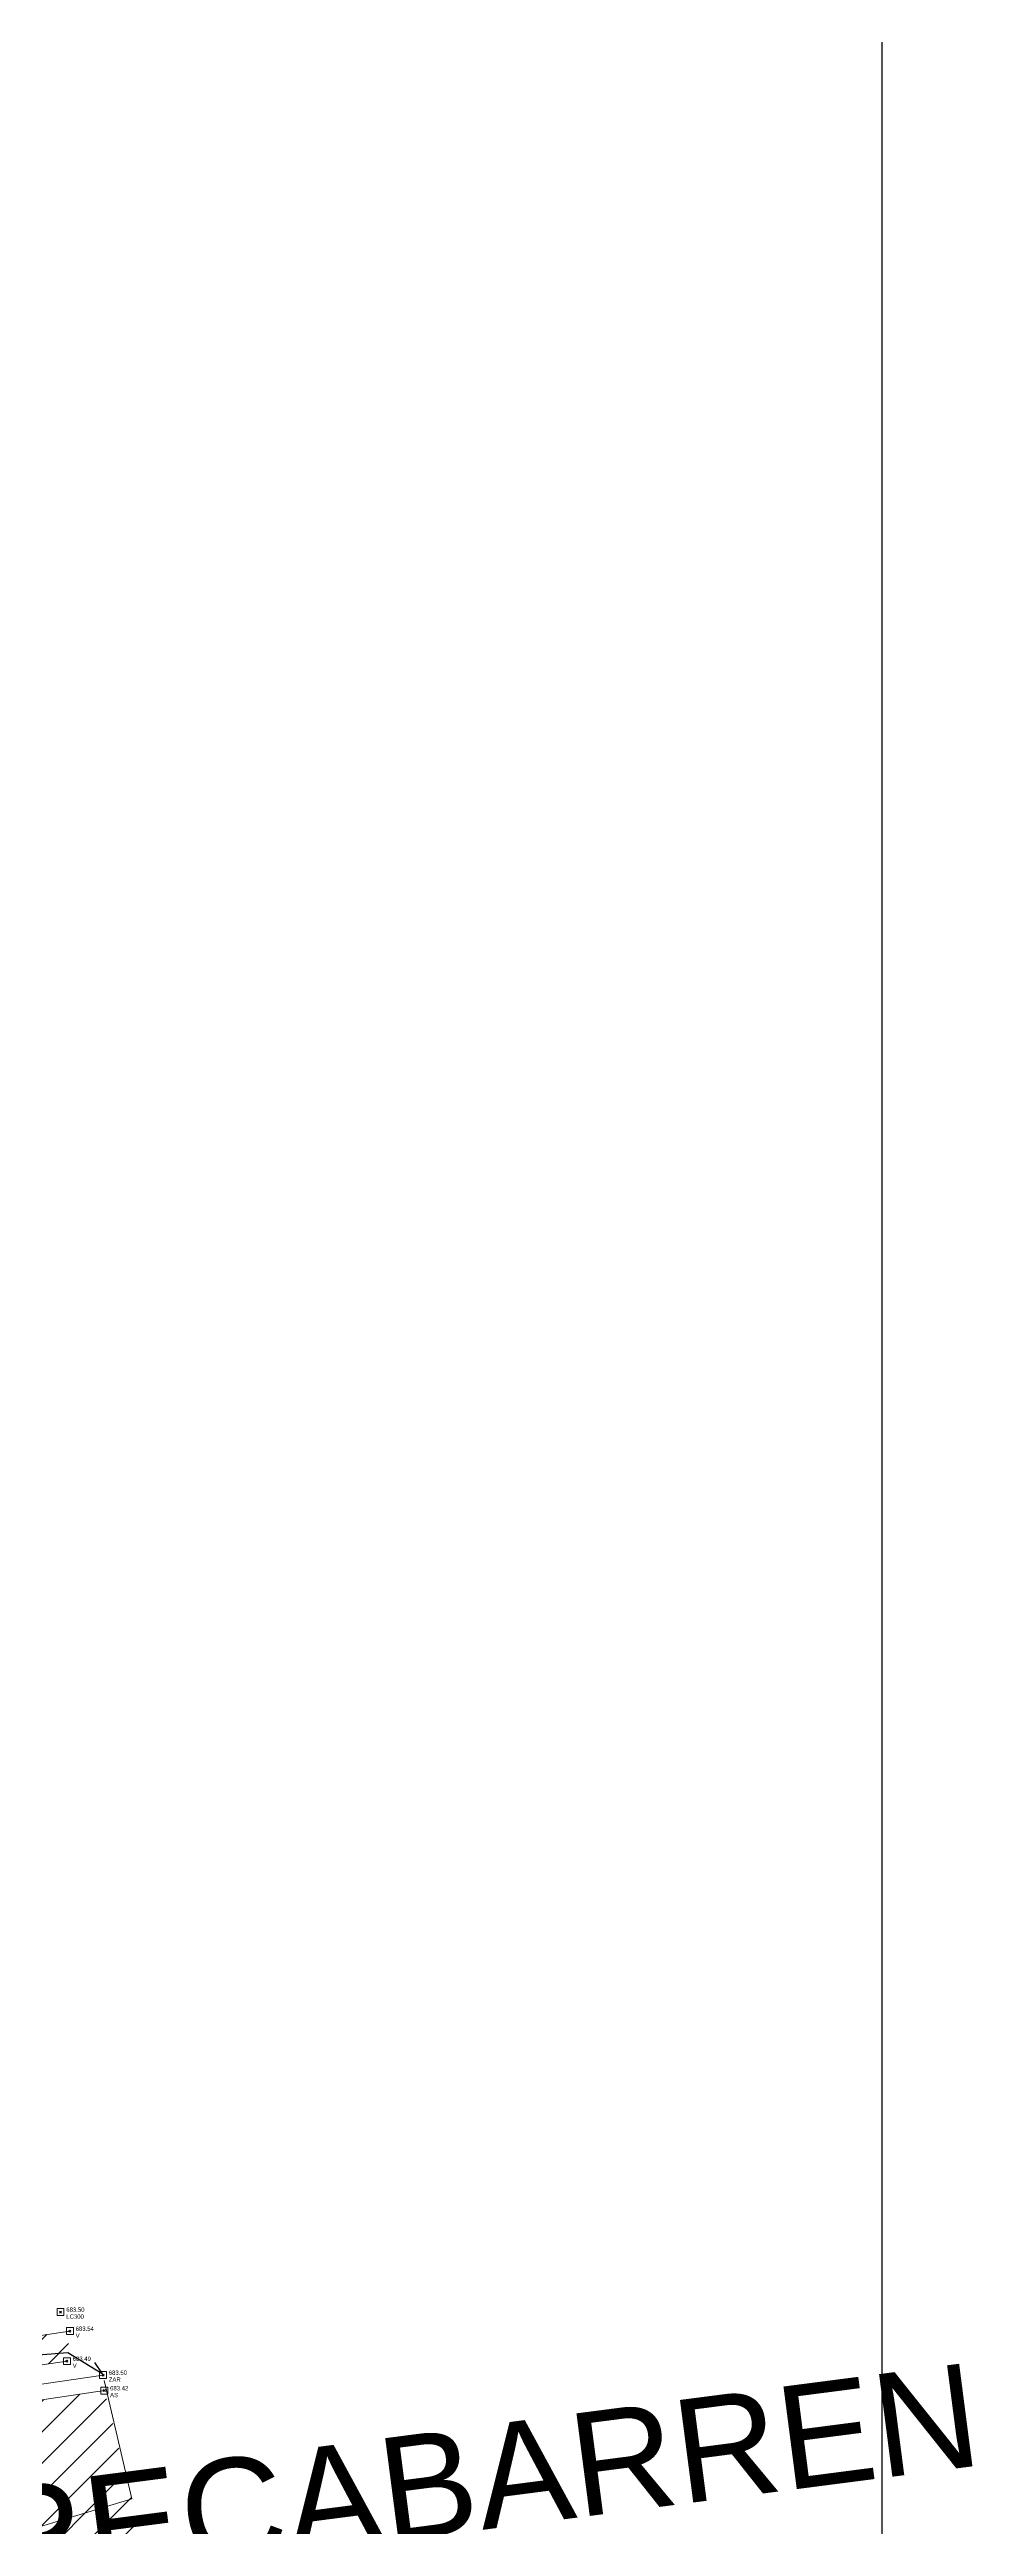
# Model space of a CAD drawing. Extents: x 350769 to 354978, y 6304672 to 6307963.
# Drawn here: x 352775.9 to 352802.6, y 6305917.9 to 6305989.7 of the extents above; entities that cross this region are included whole.
import ezdxf

# ---------------------------------------------------------------- set-up
doc = ezdxf.new("R2010")
doc.units = 0
doc.header["$PDMODE"] = 35
doc.header["$PDSIZE"] = 0.03
for name, pattern in [('4.0 - LO RECABARREN - DESNIVEL NUEVO$0$HIDDEN', [0.375, 0.25, -0.125]), ('CONTINUOS', [0]), ('DASHED', [19.05, 12.7, -6.35])]:
    doc.linetypes.add(name, pattern=pattern)
doc.layers.get('0').update_dxf_attribs({"linetype": 'CONTINUOUS'})
doc.layers.add('0_ASD_TOPOGRAFIA_ELEMENTOS', color=7, linetype='CONTINUOS', lineweight=5, true_color=0xbdbdbd)
for name, color, linetype in [('1-CALLE_NOMBRE', 6, 'CONTINUOUS'), ('1-coordenadas', 8, 'CONTINUOUS'), ('1-PAVIMENTO', 161, 'CONTINUOUS'), ('1-SOLERA', 212, 'CONTINUOUS'), ('1-VEREDA', 251, 'CONTINUOUS'), ('2-ACHURADO PAVIMENTO ASFALTICO 2', 233, 'CONTINUOUS'), ('C-TINN', 5, 'CONTINUOUS'), ('C-TOPO-MINR', 8, 'CONTINUOUS'), ('V-NODE-TEXT DIC 2012', 31, 'CONTINUOUS')]:
    doc.layers.add(name, color=color, linetype=linetype)
doc.styles.add('A', font='arial.ttf', dxfattribs={"height": 2})
pattern_1 = [(45, (38000, -3000), (-0.449012806053, 0.449012806053), [])]

# ---------------------------------------------------------------- blocks, each defined once
blk = doc.blocks.new('COORDENADAS')
at = {"layer": '1-coordenadas'}
blk.add_line((620, -900.625), (620, -0.625), dxfattribs=at)
blk = doc.blocks.new('TOPOGRAFIA')
at = {"layer": '1-VEREDA', "lineweight": 0, "true_color": 0xbdbdbd}
h = blk.add_hatch(dxfattribs=at)
h.set_pattern_fill('ANSI31', color=9, scale=0.2)
h.set_pattern_definition(pattern_1)
h.paths.add_polyline_path([(390728.452, 6303077.539), (390726.987, 6303077.427), (390728.851, 6303064.303), (390730.052, 6303054.738), (390731.784, 6303043.075), (390733.898, 6303028.482), (390735.336, 6303018.097), (390737.279, 6303004.501), (390739.447, 6302988.88), (390741.024, 6302977.718), (390741.438, 6302974.666), (390743.031, 6302963.471), (390744.681, 6302952.338), (390745.745, 6302944.699), (390747.31, 6302933.699), (390748.628, 6302923.61, 0.23609), (390751.764, 6302919.893, 0.119467), (390754.586, 6302919.413), (390757.259, 6302919.839), (390765.273, 6302921.009), (390776.365, 6302922.65), (390776.451, 6302923.521), (390765.234, 6302921.851), (390757.106, 6302920.665), (390754.601, 6302920.234, -0.056002), (390752.168, 6302920.586, -0.35358), (390749.866, 6302923.707), (390750.121, 6302923.789), (390748.809, 6302933.591), (390747.211, 6302944.989), (390746.078, 6302952.564), (390744.531, 6302963.414), (390742.887, 6302975.238), (390742.501, 6302977.923), (390740.924, 6302989.087), (390738.756, 6303004.709), (390736.813, 6303018.304), (390735.375, 6303028.691), (390733.155, 6303043.996), (390731.529, 6303055.112), (390730.295, 6303064.537)])
at = {"layer": '2-ACHURADO PAVIMENTO ASFALTICO 2', "lineweight": 0, "true_color": 0xbdbdbd}
h = blk.add_hatch(dxfattribs=at)
h.set_pattern_fill('ANSI31', color=9, scale=0.2)
h.set_pattern_definition(pattern_1)
h.paths.add_polyline_path([(390778.576, 6302917.354), (390777.45, 6302921.795), (390765.327, 6302919.99), (390757.65, 6302918.852), (390754.76, 6302918.415, -0.27733), (390748.554, 6302921.295, -0.040139), (390748.185, 6302921.947), (390749.359, 6302913.013), (390750.529, 6302904.621, -0.012586), (390751.056, 6302906.01, -0.248527), (390754.782, 6302909.202), (390766.164, 6302910.92), (390778.949, 6302912.817)])
at = {"layer": '1-coordenadas', "color": 9, "linetype": '4.0 - LO RECABARREN - DESNIVEL NUEVO$0$HIDDEN', "lineweight": 0, "ltscale": 50, "true_color": 0xbdbdbd}
blk.add_line((390800, 6302300), (390800, 6303200), dxfattribs=at)
at = {"layer": '1-PAVIMENTO', "color": 9, "lineweight": 0, "true_color": 0xbdbdbd, "flags": 128}
blk.add_lwpolyline([(390765.327, 6302919.99), (390777.45, 6302921.795)], dxfattribs=at)
at = {"layer": '1-SOLERA', "color": 9, "lineweight": 0, "true_color": 0xbdbdbd, "flags": 128}
blk.add_lwpolyline([(390747.8, 6302925.366), (390747.951, 6302924.106, 0.245772), (390751.442, 6302919.372, 0.147346), (390754.697, 6302918.844), (390757.491, 6302919.288), (390765.247, 6302920.463), (390777.412, 6302922.245)], format="xyb", dxfattribs=at)
at = {"layer": '1-VEREDA', "color": 9, "lineweight": 0, "true_color": 0xbdbdbd, "flags": 128}
for points in [[(390757.106, 6302920.665), (390765.234, 6302921.851), (390776.451, 6302923.521)], [(390757.259, 6302919.839), (390765.273, 6302921.009), (390776.365, 6302922.65)]]:
    blk.add_lwpolyline(points, dxfattribs=at)
at = {"layer": 'C-TINN', "color": 9, "linetype": 'Continuous', "lineweight": 0, "true_color": 0xbdbdbd}
for points, elevation in [([(390776.08, 6302923.973), (390776.08, 6302924.173), (390776.28, 6302924.173), (390776.28, 6302923.973), (390776.08, 6302923.973)], 683.504), ([(390776.351, 6302923.421), (390776.351, 6302923.621), (390776.551, 6302923.621), (390776.551, 6302923.421), (390776.351, 6302923.421)], 683.536), ([(390776.265, 6302922.55), (390776.265, 6302922.75), (390776.465, 6302922.75), (390776.465, 6302922.55), (390776.265, 6302922.55)], 683.486), ([(390777.312, 6302922.145), (390777.312, 6302922.345), (390777.512, 6302922.345), (390777.512, 6302922.145), (390777.312, 6302922.145)], 683.499), ([(390777.35, 6302921.695), (390777.35, 6302921.895), (390777.55, 6302921.895), (390777.55, 6302921.695), (390777.35, 6302921.695)], 683.425)]:
    blk.add_lwpolyline(points, dxfattribs=dict(at, elevation=elevation))
for p in [(390776.18, 6302924.073, 683.504), (390776.451, 6302923.521, 683.536), (390776.365, 6302922.65, 683.486), (390777.412, 6302922.245, 683.499), (390777.45, 6302921.795, 683.425)]:
    blk.add_point(p, dxfattribs=at)
at = {"layer": 'C-TOPO-MINR', "color": 9, "linetype": 'Continuous', "lineweight": -3, "true_color": 0xbdbdbd, "elevation": 683.5}
blk.add_lwpolyline([(390777.166, 6302922.611), (390777.386, 6302922.279), (390776.389, 6302922.894), (390767.477, 6302922.185)], dxfattribs=at)
at = {"layer": 'C-TOPO-MINR', "color": 9, "linetype": 'Continuous', "lineweight": 0, "true_color": 0xbdbdbd, "elevation": 683.5}
blk.add_lwpolyline([(390761.13, 6302904.757), (390766.763, 6302908.095), (390771.395, 6302909.814), (390779.021, 6302911.571), (390779.089, 6302911.368), (390778.66, 6302916.335), (390769.469, 6302915.997), (390778.247, 6302918.653), (390777.448, 6302922.092)], dxfattribs=at)
at = {"layer": 'V-NODE-TEXT DIC 2012', "color": 9, "lineweight": 0, "true_color": 0xbdbdbd}
for p in [(390776.18, 6302924.073), (390776.451, 6302923.521), (390776.365, 6302922.65), (390777.412, 6302922.245), (390777.45, 6302921.795)]:
    blk.add_point(p, dxfattribs=at)
at = {"layer": '1-CALLE_NOMBRE', "color": 9, "lineweight": 0, "true_color": 0xbdbdbd, "style": 'A'}
blk.add_text('AV. LO RECABARREN', height=3, rotation=7.39004, dxfattribs=at).set_placement((390759.541, 6302914.012))
at = {"layer": 'V-NODE-TEXT DIC 2012', "color": 9, "lineweight": 0, "true_color": 0xbdbdbd}
for s, p in [('683.50', (390776.347, 6302924.081)), ('LC300', (390776.347, 6302923.881)), ('V', (390776.618, 6302923.329)), ('683.54', (390776.618, 6302923.529)), ('V', (390776.532, 6302922.458)), ('683.49', (390776.532, 6302922.658)), ('683.50', (390777.579, 6302922.253)), ('ZAR', (390777.579, 6302922.053)), ('AS', (390777.617, 6302921.603)), ('683.42', (390777.617, 6302921.803))]:
    blk.add_text(s, height=0.125, dxfattribs=at).set_placement(p)

msp = doc.modelspace()

# ---------------------------------------------------------------- block references
at = {"color": 252, "linetype": 'DASHED'}
msp.add_blockref('COORDENADAS', (352180, 6306200.625), dxfattribs=at)

# ---------------------------------------------------------------- next in the draw order: block references
at = {"layer": '0_ASD_TOPOGRAFIA_ELEMENTOS', "color": 30, "true_color": 0xf26507}
msp.add_blockref('TOPOGRAFIA', (-38000, 3000), dxfattribs=at)

doc.saveas('drawing.dxf')
